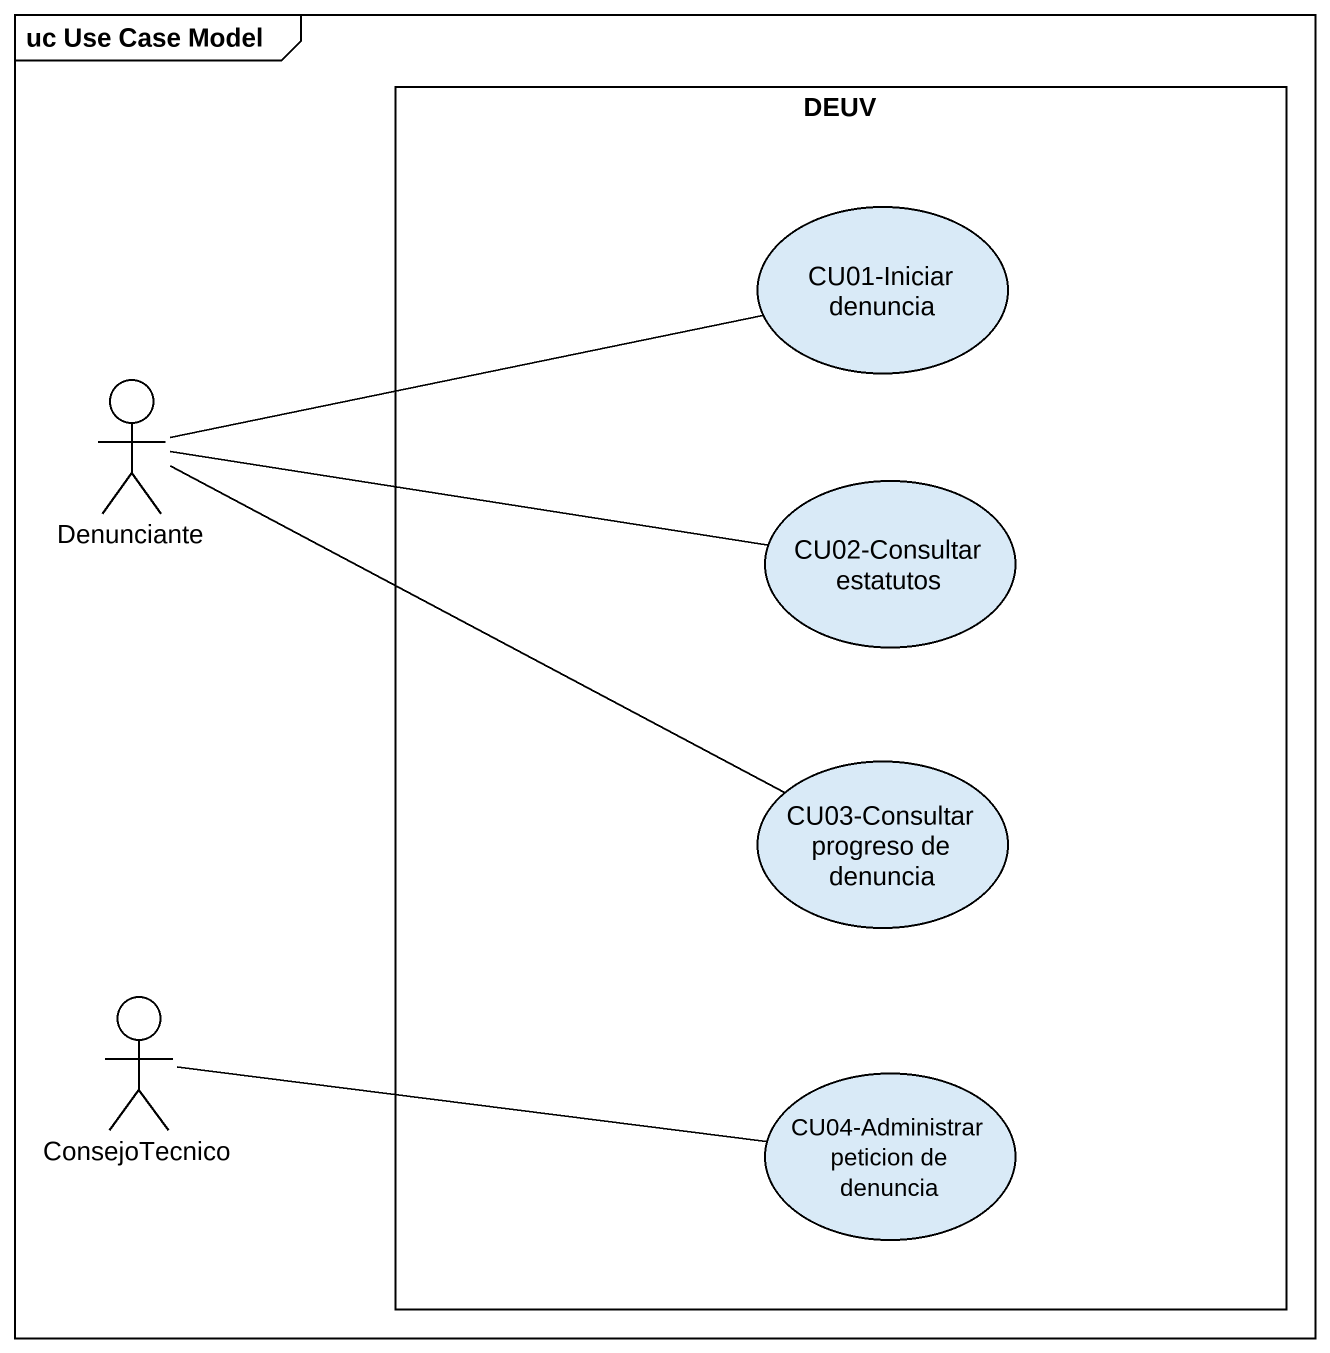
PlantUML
@startuml
mainframe uc Use Case Model
rectangle DEUV {
  usecase "CU01-Iniciar denuncia" as CU01_Iniciar_denuncia
  usecase "CU02-Consultar estatutos" as CU02_Consultar_estatutos
  usecase "CU03-Consultar progreso de denuncia" as CU03_Consultar_progreso_de
  usecase "CU04-Administrar peticion de denuncia" as CU04_Administrar_peticion
}
actor Denunciante
actor ConsejoTecnico
Denunciante -right- CU01_Iniciar_denuncia
Denunciante -right- CU02_Consultar_estatutos
Denunciante -right- CU03_Consultar_progreso_de
ConsejoTecnico -right- CU04_Administrar_peticion
@enduml
